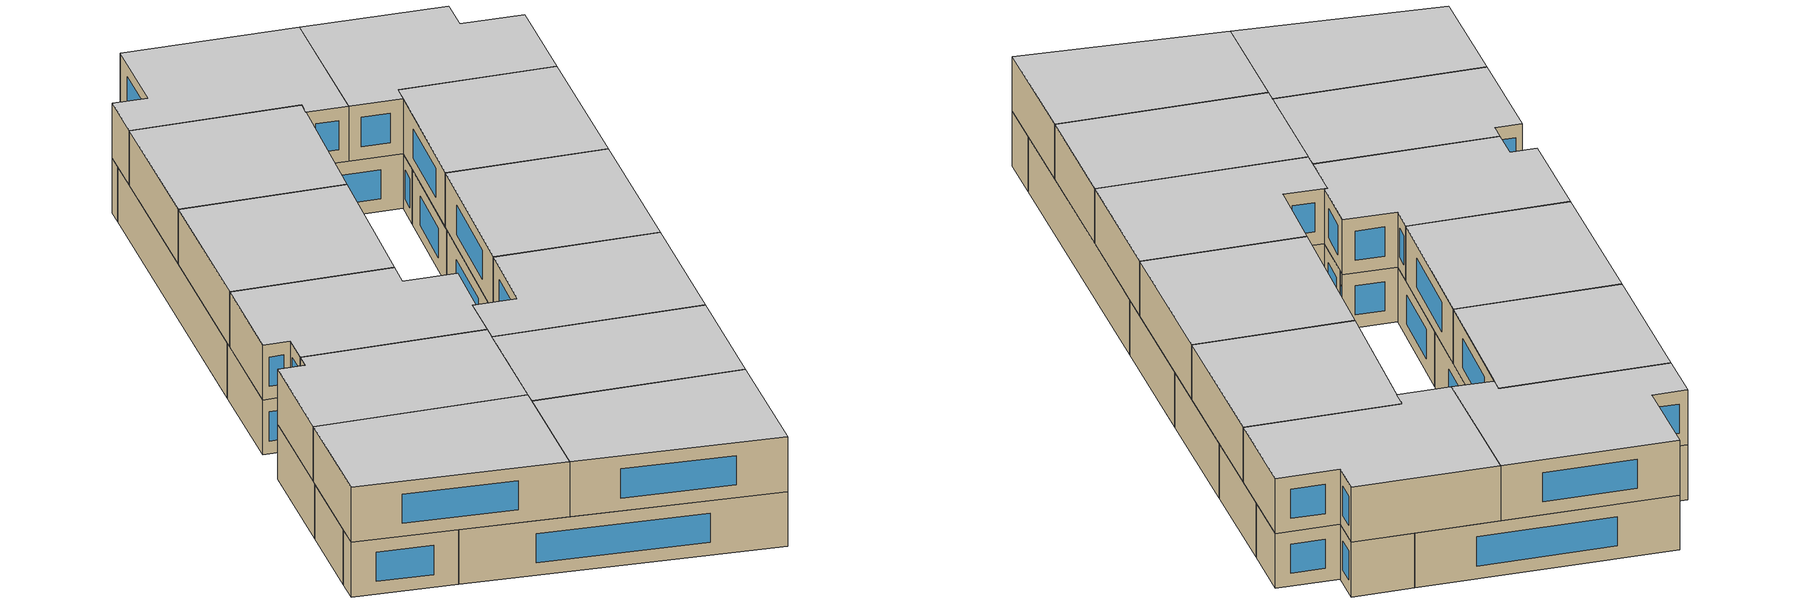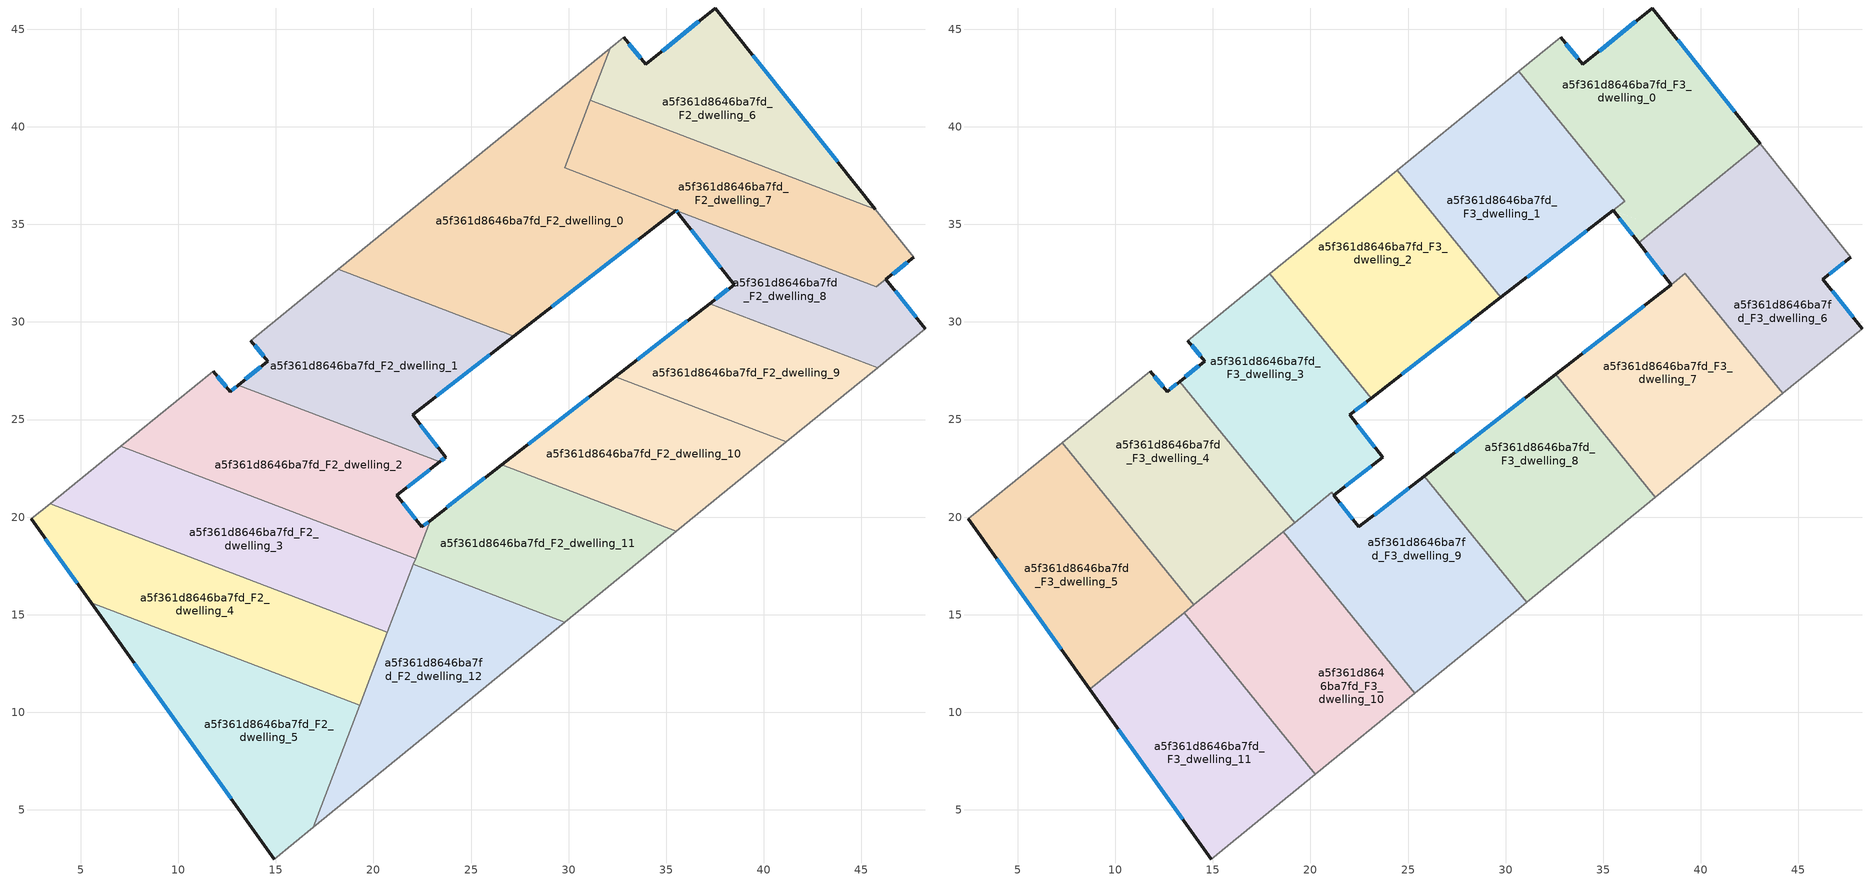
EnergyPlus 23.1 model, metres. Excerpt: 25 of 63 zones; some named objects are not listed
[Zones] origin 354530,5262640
a5f361d8646ba7fd_F2_dwelling_0
 floor to a5f361d8646ba7fd_F1_dwelling_0 (EU_floor_Construction): 32.13,44.03 29.79,37.9 35.68,35.66 35.6,35.6 35.51,35.72 27.19,29.26 18.19,32.69 z6
 wall outside (EU_wall_Construction): 27.19,29.26 35.51,35.72 35.6,35.6 z6:9
 wall adiabatic (EU_wall_Construction): 32.13,44.03 18.19,32.69 z6:9
 wall to a5f361d8646ba7fd_F2_dwelling_8 (EU_wall_Construction): 35.6,35.6 35.68,35.66 z6:9
 wall to a5f361d8646ba7fd_F2_dwelling_1 (EU_wall_Construction): 18.19,32.69 26.58,29.49 / 26.59,29.49 27.19,29.26 z6:9
 wall to a5f361d8646ba7fd_F2_dwelling_7 (EU_wall_Construction): 29.8,37.9 31.11,41.36 / 35.68,35.66 29.79,37.9 z6:9
 wall to a5f361d8646ba7fd_F2_dwelling_6 (EU_wall_Construction): 31.11,41.36 32.13,44.03 z6:9
 window (EU_Window_Construction): 35.53,35.69 35.58,35.63 / 29.14,30.78 33.56,34.2 z6.7:8.3
a5f361d8646ba7fd_F2_dwelling_1
 floor to a5f361d8646ba7fd_F1_dwelling_1 (EU_floor_Construction): 27.19,29.26 22.01,25.25 23.7,23.07 23.4,22.83 13.08,26.77 14.57,27.99 13.7,29.04 18.19,32.69 z6
 wall outside (EU_wall_Construction): 23.4,22.83 23.7,23.07 22.01,25.25 27.19,29.26 / 13.7,29.04 14.57,27.99 13.08,26.77 z6:9
 wall to a5f361d8646ba7fd_F2_dwelling_2 (EU_wall_Construction): 13.08,26.77 23.4,22.83 z6:9
 wall adiabatic (EU_wall_Construction): 18.19,32.69 13.7,29.04 z6:9
 window (EU_Window_Construction): 23.23,26.19 25.97,28.32 / 23.31,23.58 22.41,24.73 / 23.47,22.89 23.63,23.01 / 14.22,27.7 13.43,27.05 / 13.91,28.8 14.37,28.23 z6.7:8.3
a5f361d8646ba7fd_F2_dwelling_10
 floor to a5f361d8646ba7fd_F1_dwelling_10 (EU_floor_Construction): 41.16,23.85 35.52,19.26 26.58,22.68 32.4,27.19 z6
 wall outside (EU_wall_Construction): 32.4,27.19 26.58,22.68 z6:9
 wall to a5f361d8646ba7fd_F2_dwelling_9 (EU_wall_Construction): 41.16,23.85 32.4,27.19 z6:9
 wall adiabatic (EU_wall_Construction): 35.52,19.26 41.16,23.85 z6:9
 wall to a5f361d8646ba7fd_F2_dwelling_11 (EU_wall_Construction): 26.58,22.68 35.52,19.26 z6:9
 window (EU_Window_Construction): 31.03,26.13 27.94,23.74 z6.7:8.3
a5f361d8646ba7fd_F2_dwelling_11
 floor to a5f361d8646ba7fd_F1_dwelling_11 (EU_floor_Construction): 35.52,19.26 29.81,14.62 22.04,17.58 22.9,19.82 26.58,22.68 z6
 wall outside (EU_wall_Construction): 26.58,22.68 22.9,19.82 z6:9
 wall adiabatic (EU_wall_Construction): 29.81,14.62 35.52,19.26 z6:9
 wall to a5f361d8646ba7fd_F2_dwelling_12 (EU_wall_Construction): 22.04,17.58 29.81,14.62 z6:9
 wall to a5f361d8646ba7fd_F2_dwelling_2 (EU_wall_Construction): 22.9,19.82 22.16,17.88 z6:9
 wall to a5f361d8646ba7fd_F2_dwelling_3 (EU_wall_Construction): 22.16,17.88 22.04,17.58 z6:9
 window (EU_Window_Construction): 25.71,22.01 23.76,20.49 z6.7:8.3
 ceiling adiabatic (EU_roof_Construction): 31.08,15.65 25.83,22.1 22.9,19.82 22.04,17.58 29.81,14.62 z9
a5f361d8646ba7fd_F2_dwelling_12
 floor to a5f361d8646ba7fd_F1_dwelling_12 (EU_floor_Construction): 29.81,14.62 16.91,4.11 22.04,17.58 z6
 wall adiabatic (EU_wall_Construction): 16.91,4.11 29.81,14.62 z6:9
 wall to a5f361d8646ba7fd_F2_dwelling_5 (EU_wall_Construction): 19.29,10.36 16.91,4.11 z6:9
 wall to a5f361d8646ba7fd_F2_dwelling_3 (EU_wall_Construction): 22.04,17.58 20.72,14.11 z6:9
 wall to a5f361d8646ba7fd_F2_dwelling_4 (EU_wall_Construction): 20.72,14.11 19.29,10.36 z6:9
a5f361d8646ba7fd_F2_dwelling_2
 floor to a5f361d8646ba7fd_F1_dwelling_2 (EU_floor_Construction): 23.4,22.83 21.21,21.13 22.48,19.5 22.9,19.82 22.16,17.88 7.06,23.63 11.79,27.48 12.65,26.42 13.08,26.77 z6
 wall outside (EU_wall_Construction): 22.9,19.82 22.48,19.5 21.21,21.13 23.4,22.83 / 13.08,26.77 12.65,26.42 11.79,27.48 z6:9
 wall to a5f361d8646ba7fd_F2_dwelling_3 (EU_wall_Construction): 7.06,23.63 22.16,17.88 z6:9
 wall adiabatic (EU_wall_Construction): 11.79,27.48 7.06,23.63 z6:9
 window (EU_Window_Construction): 21.72,21.53 22.88,22.43 / 22.18,19.88 21.5,20.74 / 22.8,19.75 22.58,19.57 / 12.45,26.67 11.99,27.23 / 12.98,26.69 12.75,26.5 z6.7:8.3
a5f361d8646ba7fd_F2_dwelling_3
 floor to a5f361d8646ba7fd_F1_dwelling_3 (EU_floor_Construction): 22.16,17.88 20.72,14.11 3.44,20.7 7.06,23.63 z6
 wall to a5f361d8646ba7fd_F2_dwelling_4 (EU_wall_Construction): 3.44,20.7 20.72,14.11 z6:9
 wall adiabatic (EU_wall_Construction): 7.06,23.63 3.44,20.7 z6:9
a5f361d8646ba7fd_F2_dwelling_4
 floor to a5f361d8646ba7fd_F1_dwelling_4 (EU_floor_Construction): 20.72,14.11 19.29,10.36 5.54,15.6 2.47,19.9 3.44,20.7 z6
 wall outside (EU_wall_Construction): 2.47,19.9 5.54,15.6 z6:9
 wall adiabatic (EU_wall_Construction): 3.44,20.7 2.47,19.9 z6:9
 wall to a5f361d8646ba7fd_F2_dwelling_5 (EU_wall_Construction): 5.54,15.6 19.29,10.36 z6:9
 window (EU_Window_Construction): 3.19,18.89 4.82,16.61 z6.7:8.3
a5f361d8646ba7fd_F2_dwelling_5
 floor to a5f361d8646ba7fd_F1_dwelling_5 (EU_floor_Construction): 19.29,10.36 16.91,4.11 14.91,2.48 5.54,15.6 z6
 wall outside (EU_wall_Construction): 5.54,15.6 14.91,2.48 z6:9
 wall adiabatic (EU_wall_Construction): 14.91,2.48 16.91,4.11 z6:9
 window (EU_Window_Construction): 7.74,12.52 12.71,5.56 z6.7:8.3
a5f361d8646ba7fd_F2_dwelling_6
 floor to a5f361d8646ba7fd_F1_dwelling_6 (EU_floor_Construction): 37.51,46.09 45.72,35.79 31.11,41.36 32.13,44.03 32.82,44.59 33.96,43.2 z6
 wall outside (EU_wall_Construction): 45.72,35.79 37.51,46.09 33.96,43.2 32.82,44.59 z6:9
 wall adiabatic (EU_wall_Construction): 32.82,44.59 32.13,44.03 z6:9
 wall to a5f361d8646ba7fd_F2_dwelling_7 (EU_wall_Construction): 31.11,41.36 45.72,35.79 z6:9
 window (EU_Window_Construction): 33.69,43.52 33.09,44.26 / 36.67,45.41 34.79,43.87 / 43.79,38.2 39.44,43.67 z6.7:8.3
a5f361d8646ba7fd_F2_dwelling_7
 floor to a5f361d8646ba7fd_F1_dwelling_7 (EU_floor_Construction): 45.72,35.79 47.69,33.31 46.26,32.18 45.78,31.8 29.79,37.9 31.11,41.36 z6
 wall outside (EU_wall_Construction): 46.26,32.18 47.69,33.31 z6:9
 wall adiabatic (EU_wall_Construction): 47.69,33.31 45.72,35.79 z6:9
 wall to a5f361d8646ba7fd_F2_dwelling_8 (EU_wall_Construction): 45.78,31.81 46.26,32.18 / 35.68,35.66 45.77,31.8 z6:9
 window (EU_Window_Construction): 46.6,32.45 47.35,33.05 z6.7:8.3
a5f361d8646ba7fd_F2_dwelling_8
 floor to a5f361d8646ba7fd_F1_dwelling_8 (EU_floor_Construction): 46.26,32.18 48.28,29.65 45.83,27.66 37.22,30.94 38.48,31.92 35.6,35.6 35.68,35.66 45.78,31.8 z6
 wall outside (EU_wall_Construction): 48.28,29.65 46.26,32.18 / 35.6,35.6 38.48,31.92 37.22,30.94 z6:9
 wall adiabatic (EU_wall_Construction): 45.83,27.66 48.28,29.65 z6:9
 wall to a5f361d8646ba7fd_F2_dwelling_9 (EU_wall_Construction): 37.22,30.94 45.83,27.66 z6:9
 window (EU_Window_Construction): 47.8,30.25 46.73,31.59 / 38.19,31.69 37.52,31.17 / 36.28,34.73 37.81,32.78 z6.7:8.3
 ceiling adiabatic (EU_roof_Construction): 41.92,29.15 39.21,32.48 37.22,30.94 z9
a5f361d8646ba7fd_F2_dwelling_9
 floor to a5f361d8646ba7fd_F1_dwelling_9 (EU_floor_Construction): 45.83,27.66 41.16,23.85 32.4,27.19 37.22,30.94 z6
 wall outside (EU_wall_Construction): 37.22,30.94 32.4,27.19 z6:9
 wall adiabatic (EU_wall_Construction): 41.16,23.85 45.83,27.66 z6:9
 window (EU_Window_Construction): 36.09,30.06 33.53,28.07 z6.7:8.3
a5f361d8646ba7fd_F3_dwelling_0
 floor to a5f361d8646ba7fd_F2_dwelling_6 (EU_floor_Construction): 37.51,46.09 43.06,39.12 41.11,37.54 32.24,40.93 31.36,42.01 32.13,44.03 32.82,44.59 33.96,43.2 z9
 floor to a5f361d8646ba7fd_F2_dwelling_0 (EU_floor_Construction): 32.13,44.03 31.36,42.01 30.68,42.85 z9
 floor to a5f361d8646ba7fd_F2_dwelling_8 (EU_floor_Construction): 37.8,34.85 36.82,34.05 35.6,35.6 35.68,35.66 z9
 floor to a5f361d8646ba7fd_F2_dwelling_7 (EU_floor_Construction): 41.11,37.54 37.8,34.85 35.51,35.72 36.1,36.18 32.24,40.93 z9
 wall outside (EU_wall_Construction): 43.06,39.12 37.51,46.09 33.96,43.2 32.82,44.59 / 35.51,35.72 36.82,34.05 z9:12
 wall adiabatic (EU_wall_Construction): 32.82,44.59 30.68,42.85 z9:12
 wall to a5f361d8646ba7fd_F3_dwelling_6 (EU_wall_Construction): 36.82,34.05 43.06,39.12 z9:12
 wall to a5f361d8646ba7fd_F3_dwelling_1 (EU_wall_Construction): 30.68,42.85 36.1,36.18 35.51,35.72 z9:12
 window (EU_Window_Construction): 33.69,43.52 33.09,44.26 / 36.67,45.41 34.79,43.87 / 41.75,40.76 38.81,44.45 / 35.82,35.33 36.51,34.44 z9.7:11.3
 ceiling to a5f361d8646ba7fd_F4_dwelling_0 (EU_floor_Construction): 43.06,39.12 37.51,46.09 33.96,43.2 32.82,44.59 30.68,42.85 36.1,36.18 35.51,35.72 36.82,34.05 z12
a5f361d8646ba7fd_F3_dwelling_1
 floor to a5f361d8646ba7fd_F2_dwelling_0 (EU_floor_Construction): 31.36,42 29.79,37.9 35.51,35.72 29.76,31.25 24.45,37.78 30.67,42.84 z9
 floor to a5f361d8646ba7fd_F2_dwelling_6 (EU_floor_Construction): 31.36,42 32.23,40.93 31.11,41.36 z9
 floor to a5f361d8646ba7fd_F2_dwelling_7 (EU_floor_Construction): 32.23,40.93 36.1,36.18 35.51,35.72 29.79,37.9 31.11,41.36 z9
 wall outside (EU_wall_Construction): 29.76,31.25 35.51,35.71 z9:12
 wall to a5f361d8646ba7fd_F3_dwelling_2 (EU_wall_Construction): 24.45,37.78 29.76,31.25 z9:12
 wall adiabatic (EU_wall_Construction): 30.67,42.84 24.45,37.78 z9:12
 window (EU_Window_Construction): 31.11,32.3 34.16,34.67 z9.7:11.3
 ceiling to a5f361d8646ba7fd_F4_dwelling_1 (EU_floor_Construction): 36.1,36.18 30.67,42.84 24.45,37.78 29.76,31.25 z12
a5f361d8646ba7fd_F3_dwelling_10
 floor to a5f361d8646ba7fd_F2_dwelling_12 (EU_floor_Construction): 21.38,15.84 25.34,10.97 20.25,6.83 18.68,8.76 z9
 floor to a5f361d8646ba7fd_F2_dwelling_3 (EU_floor_Construction): 18.63,19.22 21.38,15.84 20.72,14.11 14.98,16.29 18.6,19.23 z9
 floor to a5f361d8646ba7fd_F2_dwelling_4 (EU_floor_Construction): 20.72,14.11 19.29,10.36 16.53,11.41 13.52,15.11 14.98,16.29 z9
 floor to a5f361d8646ba7fd_F2_dwelling_5 (EU_floor_Construction): 19.29,10.36 18.68,8.76 16.53,11.41 z9
 wall to a5f361d8646ba7fd_F3_dwelling_9 (EU_wall_Construction): 25.34,10.97 18.61,19.24 z9:12
 wall adiabatic (EU_wall_Construction): 20.25,6.83 25.34,10.97 z9:12
 wall to a5f361d8646ba7fd_F3_dwelling_11 (EU_wall_Construction): 13.52,15.11 20.25,6.83 z9:12
 wall to a5f361d8646ba7fd_F3_dwelling_4 (EU_wall_Construction): 18.61,19.24 14.03,15.52 z9:12
 wall to a5f361d8646ba7fd_F3_dwelling_5 (EU_wall_Construction): 14.03,15.52 13.52,15.11 z9:12
 ceiling to a5f361d8646ba7fd_F4_dwelling_10 (EU_floor_Construction): 25.34,10.97 18.61,19.24 13.52,15.11 20.25,6.83 z12
a5f361d8646ba7fd_F3_dwelling_11
 floor to a5f361d8646ba7fd_F2_dwelling_5 (EU_floor_Construction): 16.53,11.41 18.68,8.76 16.91,4.11 14.91,2.48 8.7,11.18 11.39,13.37 z9
 floor to a5f361d8646ba7fd_F2_dwelling_12 (EU_floor_Construction): 18.68,8.76 20.25,6.83 16.91,4.11 z9
 floor to a5f361d8646ba7fd_F2_dwelling_4 (EU_floor_Construction): 13.52,15.11 16.53,11.41 11.39,13.37 z9
 wall outside (EU_wall_Construction): 8.7,11.18 14.91,2.48 z9:12
 wall adiabatic (EU_wall_Construction): 14.91,2.48 20.25,6.83 z9:12
 wall to a5f361d8646ba7fd_F3_dwelling_5 (EU_wall_Construction): 13.52,15.11 8.7,11.18 z9:12
 window (EU_Window_Construction): 10.16,9.14 13.45,4.52 z9.7:11.3
 ceiling to a5f361d8646ba7fd_F4_dwelling_11 (EU_floor_Construction): 20.25,6.83 13.52,15.11 8.7,11.18 14.91,2.48 z12
a5f361d8646ba7fd_F3_dwelling_2
 floor to a5f361d8646ba7fd_F2_dwelling_0 (EU_floor_Construction): 24.45,37.78 29.76,31.25 27.19,29.26 18.19,32.69 z9
 floor to a5f361d8646ba7fd_F2_dwelling_1 (EU_floor_Construction): 27.19,29.26 23.11,26.1 17.92,32.47 18.19,32.69 z9
 wall outside (EU_wall_Construction): 23.11,26.1 29.76,31.25 z9:12
 wall to a5f361d8646ba7fd_F3_dwelling_3 (EU_wall_Construction): 17.92,32.47 23.11,26.1 z9:12
 wall adiabatic (EU_wall_Construction): 24.45,37.78 17.92,32.47 z9:12
 window (EU_Window_Construction): 24.67,27.31 28.19,30.04 z9.7:11.3
 ceiling to a5f361d8646ba7fd_F4_dwelling_2 (EU_floor_Construction): 29.76,31.25 24.45,37.78 17.92,32.47 23.11,26.1 z12
a5f361d8646ba7fd_F3_dwelling_3
 floor to a5f361d8646ba7fd_F2_dwelling_1 (EU_floor_Construction): 17.92,32.47 23.11,26.1 22.01,25.25 23.7,23.07 23.4,22.83 13.61,26.56 13.3,26.95 14.57,27.99 13.7,29.04 z9
 floor to a5f361d8646ba7fd_F2_dwelling_2 (EU_floor_Construction): 23.4,22.83 21.21,21.13 21.1,21.27 19.18,19.71 13.61,26.56 z9
 wall outside (EU_wall_Construction): 13.7,29.04 14.57,27.99 13.3,26.95 / 21.21,21.13 23.7,23.07 22.01,25.25 23.11,26.1 z9:12
 wall to a5f361d8646ba7fd_F3_dwelling_4 (EU_wall_Construction): 13.3,26.95 19.18,19.71 z9:12
 wall adiabatic (EU_wall_Construction): 17.92,32.47 13.7,29.04 z9:12
 wall to a5f361d8646ba7fd_F3_dwelling_9 (EU_wall_Construction): 19.18,19.71 21.1,21.27 21.21,21.13 z9:12
 window (EU_Window_Construction): 14.27,27.74 13.6,27.19 / 13.91,28.8 14.37,28.23 / 22.27,25.45 22.85,25.9 / 23.31,23.58 22.41,24.73 / 21.79,21.58 23.12,22.61 z9.7:11.3
 ceiling to a5f361d8646ba7fd_F4_dwelling_3 (EU_floor_Construction): 21.21,21.13 23.7,23.07 22.01,25.25 23.11,26.1 17.92,32.47 13.7,29.04 14.57,27.99 13.3,26.95 19.18,19.71 21.1,21.27 z12
a5f361d8646ba7fd_F3_dwelling_4
 floor to a5f361d8646ba7fd_F2_dwelling_2 (EU_floor_Construction): 13.61,26.56 19.18,19.71 18.6,19.23 7.59,23.43 7.28,23.81 11.79,27.48 12.65,26.42 13.08,26.77 z9
 floor to a5f361d8646ba7fd_F2_dwelling_1 (EU_floor_Construction): 13.3,26.95 13.61,26.56 13.08,26.77 z9
 floor to a5f361d8646ba7fd_F2_dwelling_3 (EU_floor_Construction): 18.6,19.23 14.98,16.29 12.68,17.17 7.59,23.43 z9
 floor to a5f361d8646ba7fd_F2_dwelling_4 (EU_floor_Construction): 14.98,16.29 14.03,15.52 12.68,17.17 z9
 wall outside (EU_wall_Construction): 13.3,26.95 12.65,26.42 11.79,27.48 z9:12
 wall to a5f361d8646ba7fd_F3_dwelling_5 (EU_wall_Construction): 7.28,23.82 14.03,15.52 z9:12
 wall adiabatic (EU_wall_Construction): 11.79,27.48 7.28,23.82 z9:12
 wall to a5f361d8646ba7fd_F3_dwelling_9 (EU_wall_Construction): 18.61,19.24 19.18,19.71 z9:12
 window (EU_Window_Construction): 12.45,26.67 11.99,27.23 / 13.14,26.82 12.8,26.55 z9.7:11.3
 ceiling to a5f361d8646ba7fd_F4_dwelling_4 (EU_floor_Construction): 19.18,19.71 13.3,26.95 12.65,26.42 11.79,27.48 7.28,23.82 14.03,15.52 z12
a5f361d8646ba7fd_F3_dwelling_5
 floor to a5f361d8646ba7fd_F2_dwelling_4 (EU_floor_Construction): 12.68,17.17 14.03,15.52 11.39,13.37 5.54,15.6 2.47,19.9 3.44,20.7 z9
 floor to a5f361d8646ba7fd_F2_dwelling_5 (EU_floor_Construction): 11.39,13.37 8.7,11.18 5.54,15.6 z9
 floor to a5f361d8646ba7fd_F2_dwelling_2 (EU_floor_Construction): 7.28,23.81 7.59,23.43 7.06,23.63 z9
 floor to a5f361d8646ba7fd_F2_dwelling_3 (EU_floor_Construction): 7.59,23.43 12.68,17.17 3.44,20.7 7.06,23.63 z9
 wall outside (EU_wall_Construction): 2.47,19.9 8.7,11.18 z9:12
 wall adiabatic (EU_wall_Construction): 7.28,23.82 2.47,19.9 z9:12
 window (EU_Window_Construction): 3.93,17.86 7.23,13.23 z9.7:11.3
 ceiling to a5f361d8646ba7fd_F4_dwelling_5 (EU_floor_Construction): 14.03,15.52 7.28,23.82 2.47,19.9 8.7,11.18 z12
a5f361d8646ba7fd_F3_dwelling_6
 floor to a5f361d8646ba7fd_F2_dwelling_8 (EU_floor_Construction): 46.26,32.18 48.28,29.65 45.83,27.66 41.92,29.15 39.21,32.48 38.48,31.92 36.82,34.05 37.8,34.85 45.78,31.8 z9
 floor to a5f361d8646ba7fd_F2_dwelling_7 (EU_floor_Construction): 45.72,35.79 47.69,33.31 46.19,32.13 45.78,31.8 37.8,34.85 41.11,37.54 z9
 floor to a5f361d8646ba7fd_F2_dwelling_9 (EU_floor_Construction): 45.83,27.66 44.21,26.34 41.92,29.15 z9
 floor to a5f361d8646ba7fd_F2_dwelling_6 (EU_floor_Construction): 43.06,39.12 45.72,35.79 41.11,37.54 z9
 wall outside (EU_wall_Construction): 36.82,34.05 38.48,31.92 / 48.28,29.65 46.26,32.18 47.69,33.31 z9:12
 wall adiabatic (EU_wall_Construction): 47.69,33.31 43.06,39.12 / 44.21,26.34 48.28,29.65 z9:12
 wall to a5f361d8646ba7fd_F3_dwelling_7 (EU_wall_Construction): 38.48,31.92 39.21,32.48 44.21,26.34 z9:12
 window (EU_Window_Construction): 37.21,33.55 38.09,32.42 / 46.59,32.45 47.35,33.05 / 47.8,30.25 46.73,31.59 z9.7:11.3
 ceiling to a5f361d8646ba7fd_F4_dwelling_6 (EU_floor_Construction): 48.28,29.65 46.26,32.18 47.69,33.31 43.06,39.12 36.82,34.05 38.48,31.92 39.21,32.48 44.21,26.34 z12
a5f361d8646ba7fd_F3_dwelling_7
 floor to a5f361d8646ba7fd_F2_dwelling_9 (EU_floor_Construction): 41.92,29.15 44.21,26.34 41.16,23.85 32.78,27.05 32.56,27.32 37.23,30.94 z9
 floor to a5f361d8646ba7fd_F2_dwelling_10 (EU_floor_Construction): 41.16,23.85 37.68,21.02 32.78,27.05 z9
 floor adiabatic (EU_floor_Construction): 39.21,32.48 41.92,29.15 37.23,30.94 z9
 wall outside (EU_wall_Construction): 38.48,31.91 32.56,27.32 z9:12
 wall to a5f361d8646ba7fd_F3_dwelling_8 (EU_wall_Construction): 32.56,27.32 37.68,21.02 z9:12
 wall adiabatic (EU_wall_Construction): 37.68,21.02 44.21,26.34 z9:12
 window (EU_Window_Construction): 37.09,30.84 33.95,28.4 z9.7:11.3
 ceiling to a5f361d8646ba7fd_F4_dwelling_7 (EU_floor_Construction): 44.21,26.34 39.21,32.48 32.56,27.32 37.68,21.02 z12
a5f361d8646ba7fd_F3_dwelling_8
 floor to a5f361d8646ba7fd_F2_dwelling_10 (EU_floor_Construction): 32.78,27.05 37.68,21.02 35.52,19.26 26.58,22.68 32.4,27.19 z9
 floor to a5f361d8646ba7fd_F2_dwelling_11 (EU_floor_Construction): 35.52,19.26 31.08,15.65 25.83,22.1 26.58,22.68 z9
 floor to a5f361d8646ba7fd_F2_dwelling_9 (EU_floor_Construction): 32.56,27.32 32.78,27.05 32.4,27.19 z9
 wall outside (EU_wall_Construction): 32.56,27.32 25.83,22.1 z9:12
 wall adiabatic (EU_wall_Construction): 31.08,15.65 37.68,21.02 z9:12
 wall to a5f361d8646ba7fd_F3_dwelling_9 (EU_wall_Construction): 25.83,22.1 31.08,15.65 z9:12
 window (EU_Window_Construction): 30.98,26.09 27.41,23.33 z9.7:11.3
 ceiling to a5f361d8646ba7fd_F4_dwelling_8 (EU_floor_Construction): 37.68,21.02 32.56,27.32 25.83,22.1 31.08,15.65 z12
a5f361d8646ba7fd_F3_dwelling_9
 floor to a5f361d8646ba7fd_F2_dwelling_2 (EU_floor_Construction): 22.9,19.82 22.16,17.88 18.63,19.22 18.61,19.24 21.1,21.27 22.48,19.5 z9
 floor to a5f361d8646ba7fd_F2_dwelling_3 (EU_floor_Construction): 22.16,17.88 21.38,15.84 18.63,19.22 z9
 floor to a5f361d8646ba7fd_F2_dwelling_12 (EU_floor_Construction): 29.81,14.62 25.34,10.97 21.38,15.84 22.04,17.58 z9
 floor adiabatic (EU_floor_Construction): 25.83,22.1 31.08,15.65 29.81,14.62 22.04,17.58 21.38,15.84 22.9,19.82 22.48,19.5 z9
 wall outside (EU_wall_Construction): 25.83,22.1 22.48,19.5 21.21,21.13 z9:12
 wall adiabatic (EU_wall_Construction): 25.34,10.97 31.08,15.65 z9:12
 window (EU_Window_Construction): 25.05,21.49 23.27,20.11 / 22.18,19.88 21.5,20.74 z9.7:11.3
 ceiling to a5f361d8646ba7fd_F4_dwelling_9 (EU_floor_Construction): 31.08,15.65 25.83,22.1 22.48,19.5 21.1,21.27 18.61,19.24 25.34,10.97 z12
[Building]
EU S2 Campaign: North Axis=0; Terrain=City; Solar Distribution=FullExterior
[Site:Location]
Budapest.Ferenc.Liszt.Intl.AP: Latitude=47.437; Longitude=19.256; Time Zone=1; Elevation=185
[SizingPeriod:WeatherFileDays]
AnnualSizingPeriod: Begin Month=1; Begin Day of Month=1; End Month=12; End Day of Month=31; Day of Week for Start Day=Monday; Use Weather File Daylight Saving Period=No; Use Weather File Rain and Snow Indicators=No
[MATERIAL]
EU_InternalMass_Material: Roughness=MediumRough; Thickness=0.1; Conductivity=1; Density=1800; Specific Heat=900; Thermal Absorptance=0.9; Solar Absorptance=0.7; Visible Absorptance=0.7
[MATERIAL:NOMASS] Roughness=MediumRough; Thermal Absorptance=0.9; Solar Absorptance=0.7; Visible Absorptance=0.7
Name | Thermal Resistance
EU_wall_NoMass | 0.832559
EU_roof_NoMass | 1.39638
EU_floor_NoMass | 0.872794
[WINDOWMATERIAL:SIMPLEGLAZINGSYSTEM]
EU_Window_SimpleGlazing: UFactor=2.79869; Solar Heat Gain Coefficient=0.75; Visible Transmittance=0.75
[CONSTRUCTION]
EU_wall_Construction: EU_wall_NoMass
EU_roof_Construction: EU_roof_NoMass
EU_floor_Construction: EU_floor_NoMass
EU_Window_Construction: EU_Window_SimpleGlazing
EU_InternalMass_Construction: EU_InternalMass_Material
[ZONE] Type=1; Multiplier=1; Ceiling Height=autocalculate; Floor Area=autocalculate; Part of Total Floor Area=Yes
Name | Volume
a5f361d8646ba7fd_F2_dwelling_0 | 301.057
a5f361d8646ba7fd_F3_dwelling_0 | 214.673
a5f361d8646ba7fd_F2_dwelling_1 | 210.657
a5f361d8646ba7fd_F3_dwelling_1 | 204.85
a5f361d8646ba7fd_F2_dwelling_10 | 178.945
a5f361d8646ba7fd_F3_dwelling_10 | 209.807
a5f361d8646ba7fd_F2_dwelling_11 | 179.841
a5f361d8646ba7fd_F3_dwelling_11; a5f361d8646ba7fd_F3_dwelling_2 | 209.785
a5f361d8646ba7fd_F2_dwelling_12 | 179.808
a5f361d8646ba7fd_F2_dwelling_2 | 209.944
a5f361d8646ba7fd_F2_dwelling_3 | 209.774
a5f361d8646ba7fd_F3_dwelling_3 | 211.797
a5f361d8646ba7fd_F2_dwelling_4 | 209.836
a5f361d8646ba7fd_F3_dwelling_4 | 209.799
a5f361d8646ba7fd_F2_dwelling_5 | 209.784
a5f361d8646ba7fd_F3_dwelling_5 | 209.78
a5f361d8646ba7fd_F2_dwelling_6 | 165.527
a5f361d8646ba7fd_F3_dwelling_6 | 217.073
a5f361d8646ba7fd_F2_dwelling_7 | 193.193
a5f361d8646ba7fd_F3_dwelling_7 | 202.432
a5f361d8646ba7fd_F2_dwelling_8 | 123.527
a5f361d8646ba7fd_F3_dwelling_8 | 209.769
a5f361d8646ba7fd_F2_dwelling_9 | 145.598
a5f361d8646ba7fd_F3_dwelling_9 | 207.797
[INTERNALMASS] Construction=EU_InternalMass_Construction
Name | Zone or ZoneList | Surface Area
a5f361d8646ba7fd_F2_dwelling_0_EU_InternalMass | a5f361d8646ba7fd_F2_dwelling_0 | 100.375
a5f361d8646ba7fd_F2_dwelling_1_EU_InternalMass | a5f361d8646ba7fd_F2_dwelling_1 | 70.2193
a5f361d8646ba7fd_F2_dwelling_2_EU_InternalMass | a5f361d8646ba7fd_F2_dwelling_2 | 69.9809
a5f361d8646ba7fd_F2_dwelling_3_EU_InternalMass | a5f361d8646ba7fd_F2_dwelling_3 | 69.9245
a5f361d8646ba7fd_F2_dwelling_4_EU_InternalMass | a5f361d8646ba7fd_F2_dwelling_4 | 69.9453
a5f361d8646ba7fd_F2_dwelling_5_EU_InternalMass | a5f361d8646ba7fd_F2_dwelling_5 | 69.9281
a5f361d8646ba7fd_F2_dwelling_6_EU_InternalMass | a5f361d8646ba7fd_F2_dwelling_6 | 55.1766
a5f361d8646ba7fd_F2_dwelling_7_EU_InternalMass | a5f361d8646ba7fd_F2_dwelling_7 | 64.4006
a5f361d8646ba7fd_F2_dwelling_8_EU_InternalMass | a5f361d8646ba7fd_F2_dwelling_8 | 41.1762
a5f361d8646ba7fd_F2_dwelling_9_EU_InternalMass | a5f361d8646ba7fd_F2_dwelling_9 | 48.5325
a5f361d8646ba7fd_F2_dwelling_10_EU_InternalMass | a5f361d8646ba7fd_F2_dwelling_10 | 59.6482
a5f361d8646ba7fd_F2_dwelling_11_EU_InternalMass | a5f361d8646ba7fd_F2_dwelling_11 | 59.9471
a5f361d8646ba7fd_F2_dwelling_12_EU_InternalMass | a5f361d8646ba7fd_F2_dwelling_12 | 59.9358
a5f361d8646ba7fd_F3_dwelling_0_EU_InternalMass | a5f361d8646ba7fd_F3_dwelling_0 | 71.5563
a5f361d8646ba7fd_F3_dwelling_1_EU_InternalMass | a5f361d8646ba7fd_F3_dwelling_1 | 68.3066
a5f361d8646ba7fd_F3_dwelling_2_EU_InternalMass | a5f361d8646ba7fd_F3_dwelling_2 | 69.9282
a5f361d8646ba7fd_F3_dwelling_3_EU_InternalMass | a5f361d8646ba7fd_F3_dwelling_3 | 70.5996
a5f361d8646ba7fd_F3_dwelling_4_EU_InternalMass | a5f361d8646ba7fd_F3_dwelling_4 | 69.9332
a5f361d8646ba7fd_F3_dwelling_5_EU_InternalMass | a5f361d8646ba7fd_F3_dwelling_5 | 69.9268
a5f361d8646ba7fd_F3_dwelling_6_EU_InternalMass | a5f361d8646ba7fd_F3_dwelling_6 | 72.3579
a5f361d8646ba7fd_F3_dwelling_7_EU_InternalMass | a5f361d8646ba7fd_F3_dwelling_7 | 67.4992
a5f361d8646ba7fd_F3_dwelling_8_EU_InternalMass | a5f361d8646ba7fd_F3_dwelling_8 | 69.9232
a5f361d8646ba7fd_F3_dwelling_9_EU_InternalMass | a5f361d8646ba7fd_F3_dwelling_9 | 69.2658
a5f361d8646ba7fd_F3_dwelling_10_EU_InternalMass | a5f361d8646ba7fd_F3_dwelling_10 | 69.9358
a5f361d8646ba7fd_F3_dwelling_11_EU_InternalMass | a5f361d8646ba7fd_F3_dwelling_11 | 69.9284
[OTHEREQUIPMENT] Fuel Type=Electricity; Design Level Calculation Method=Watts/Area; Power per Zone Floor Area=1; Fraction Latent=0; Fraction Radiant=0; Fraction Lost=0; Carbon Dioxide Generation Rate=0; EndUse Subcategory=EU_Step8_InternalGains
Name | Zone or ZoneList or Space or SpaceList | Schedule
EU_Step8_InternalGain_a5f361d8646ba7fd_F2_dwelling_0_f000 | a5f361d8646ba7fd_F2_dwelling_0 | EU_Step8_GainSchedule_a5f361d8646ba7fd_F2_dwelling_0_f000
EU_Step8_InternalGain_a5f361d8646ba7fd_F2_dwelling_1_f000 | a5f361d8646ba7fd_F2_dwelling_1 | EU_Step8_GainSchedule_a5f361d8646ba7fd_F2_dwelling_1_f000
EU_Step8_InternalGain_a5f361d8646ba7fd_F2_dwelling_2_f000 | a5f361d8646ba7fd_F2_dwelling_2 | EU_Step8_GainSchedule_a5f361d8646ba7fd_F2_dwelling_2_f000
EU_Step8_InternalGain_a5f361d8646ba7fd_F2_dwelling_3_f000 | a5f361d8646ba7fd_F2_dwelling_3 | EU_Step8_GainSchedule_a5f361d8646ba7fd_F2_dwelling_3_f000
EU_Step8_InternalGain_a5f361d8646ba7fd_F2_dwelling_4_f000 | a5f361d8646ba7fd_F2_dwelling_4 | EU_Step8_GainSchedule_a5f361d8646ba7fd_F2_dwelling_4_f000
EU_Step8_InternalGain_a5f361d8646ba7fd_F2_dwelling_5_f000 | a5f361d8646ba7fd_F2_dwelling_5 | EU_Step8_GainSchedule_a5f361d8646ba7fd_F2_dwelling_5_f000
EU_Step8_InternalGain_a5f361d8646ba7fd_F2_dwelling_6_f000 | a5f361d8646ba7fd_F2_dwelling_6 | EU_Step8_GainSchedule_a5f361d8646ba7fd_F2_dwelling_6_f000
EU_Step8_InternalGain_a5f361d8646ba7fd_F2_dwelling_7_f000 | a5f361d8646ba7fd_F2_dwelling_7 | EU_Step8_GainSchedule_a5f361d8646ba7fd_F2_dwelling_7_f000
EU_Step8_InternalGain_a5f361d8646ba7fd_F2_dwelling_8_f000 | a5f361d8646ba7fd_F2_dwelling_8 | EU_Step8_GainSchedule_a5f361d8646ba7fd_F2_dwelling_8_f000
EU_Step8_InternalGain_a5f361d8646ba7fd_F2_dwelling_9_f000 | a5f361d8646ba7fd_F2_dwelling_9 | EU_Step8_GainSchedule_a5f361d8646ba7fd_F2_dwelling_9_f000
EU_Step8_InternalGain_a5f361d8646ba7fd_F2_dwelling_10_f000 | a5f361d8646ba7fd_F2_dwelling_10 | EU_Step8_GainSchedule_a5f361d8646ba7fd_F2_dwelling_10_f000
EU_Step8_InternalGain_a5f361d8646ba7fd_F2_dwelling_11_f000 | a5f361d8646ba7fd_F2_dwelling_11 | EU_Step8_GainSchedule_a5f361d8646ba7fd_F2_dwelling_11_f000
EU_Step8_InternalGain_a5f361d8646ba7fd_F2_dwelling_12_f000 | a5f361d8646ba7fd_F2_dwelling_12 | EU_Step8_GainSchedule_a5f361d8646ba7fd_F2_dwelling_12_f000
EU_Step8_InternalGain_a5f361d8646ba7fd_F3_dwelling_0_f000 | a5f361d8646ba7fd_F3_dwelling_0 | EU_Step8_GainSchedule_a5f361d8646ba7fd_F3_dwelling_0_f000
EU_Step8_InternalGain_a5f361d8646ba7fd_F3_dwelling_1_f000 | a5f361d8646ba7fd_F3_dwelling_1 | EU_Step8_GainSchedule_a5f361d8646ba7fd_F3_dwelling_1_f000
EU_Step8_InternalGain_a5f361d8646ba7fd_F3_dwelling_2_f000 | a5f361d8646ba7fd_F3_dwelling_2 | EU_Step8_GainSchedule_a5f361d8646ba7fd_F3_dwelling_2_f000
EU_Step8_InternalGain_a5f361d8646ba7fd_F3_dwelling_3_f000 | a5f361d8646ba7fd_F3_dwelling_3 | EU_Step8_GainSchedule_a5f361d8646ba7fd_F3_dwelling_3_f000
EU_Step8_InternalGain_a5f361d8646ba7fd_F3_dwelling_4_f000 | a5f361d8646ba7fd_F3_dwelling_4 | EU_Step8_GainSchedule_a5f361d8646ba7fd_F3_dwelling_4_f000
EU_Step8_InternalGain_a5f361d8646ba7fd_F3_dwelling_5_f000 | a5f361d8646ba7fd_F3_dwelling_5 | EU_Step8_GainSchedule_a5f361d8646ba7fd_F3_dwelling_5_f000
EU_Step8_InternalGain_a5f361d8646ba7fd_F3_dwelling_6_f000 | a5f361d8646ba7fd_F3_dwelling_6 | EU_Step8_GainSchedule_a5f361d8646ba7fd_F3_dwelling_6_f000
EU_Step8_InternalGain_a5f361d8646ba7fd_F3_dwelling_7_f000 | a5f361d8646ba7fd_F3_dwelling_7 | EU_Step8_GainSchedule_a5f361d8646ba7fd_F3_dwelling_7_f000
EU_Step8_InternalGain_a5f361d8646ba7fd_F3_dwelling_8_f000 | a5f361d8646ba7fd_F3_dwelling_8 | EU_Step8_GainSchedule_a5f361d8646ba7fd_F3_dwelling_8_f000
EU_Step8_InternalGain_a5f361d8646ba7fd_F3_dwelling_9_f000 | a5f361d8646ba7fd_F3_dwelling_9 | EU_Step8_GainSchedule_a5f361d8646ba7fd_F3_dwelling_9_f000
EU_Step8_InternalGain_a5f361d8646ba7fd_F3_dwelling_10_f000 | a5f361d8646ba7fd_F3_dwelling_10 | EU_Step8_GainSchedule_a5f361d8646ba7fd_F3_dwelling_10_f000
EU_Step8_InternalGain_a5f361d8646ba7fd_F3_dwelling_11_f000 | a5f361d8646ba7fd_F3_dwelling_11 | EU_Step8_GainSchedule_a5f361d8646ba7fd_F3_dwelling_11_f000
[ZONEVENTILATION:DESIGNFLOWRATE] Schedule=EU_AlwaysOn; Design Flow Rate Calculation Method=AirChanges/Hour; Air Changes per Hour=0.475469; Ventilation Type=Natural; Fan Pressure Rise=0; Fan Total Efficiency=1; Constant Term Coefficient=1; Temperature Term Coefficient=0; Velocity Term Coefficient=0; Velocity Squared Term Coefficient=0; Minimum Indoor Temperature=-100; Maximum Indoor Temperature=100; Delta Temperature=-100; Minimum Outdoor Temperature=-100; Maximum Outdoor Temperature=100; Maximum Wind Speed=40
Name | Zone or ZoneList or Space or SpaceList
EU_ConstantAir_a5f361d8646ba7fd_F2_dwelling_0 | a5f361d8646ba7fd_F2_dwelling_0
EU_ConstantAir_a5f361d8646ba7fd_F2_dwelling_1 | a5f361d8646ba7fd_F2_dwelling_1
EU_ConstantAir_a5f361d8646ba7fd_F2_dwelling_2 | a5f361d8646ba7fd_F2_dwelling_2
EU_ConstantAir_a5f361d8646ba7fd_F2_dwelling_3 | a5f361d8646ba7fd_F2_dwelling_3
EU_ConstantAir_a5f361d8646ba7fd_F2_dwelling_4 | a5f361d8646ba7fd_F2_dwelling_4
EU_ConstantAir_a5f361d8646ba7fd_F2_dwelling_5 | a5f361d8646ba7fd_F2_dwelling_5
EU_ConstantAir_a5f361d8646ba7fd_F2_dwelling_6 | a5f361d8646ba7fd_F2_dwelling_6
EU_ConstantAir_a5f361d8646ba7fd_F2_dwelling_7 | a5f361d8646ba7fd_F2_dwelling_7
EU_ConstantAir_a5f361d8646ba7fd_F2_dwelling_8 | a5f361d8646ba7fd_F2_dwelling_8
EU_ConstantAir_a5f361d8646ba7fd_F2_dwelling_9 | a5f361d8646ba7fd_F2_dwelling_9
EU_ConstantAir_a5f361d8646ba7fd_F2_dwelling_10 | a5f361d8646ba7fd_F2_dwelling_10
EU_ConstantAir_a5f361d8646ba7fd_F2_dwelling_11 | a5f361d8646ba7fd_F2_dwelling_11
EU_ConstantAir_a5f361d8646ba7fd_F2_dwelling_12 | a5f361d8646ba7fd_F2_dwelling_12
EU_ConstantAir_a5f361d8646ba7fd_F3_dwelling_0 | a5f361d8646ba7fd_F3_dwelling_0
EU_ConstantAir_a5f361d8646ba7fd_F3_dwelling_1 | a5f361d8646ba7fd_F3_dwelling_1
EU_ConstantAir_a5f361d8646ba7fd_F3_dwelling_2 | a5f361d8646ba7fd_F3_dwelling_2
EU_ConstantAir_a5f361d8646ba7fd_F3_dwelling_3 | a5f361d8646ba7fd_F3_dwelling_3
EU_ConstantAir_a5f361d8646ba7fd_F3_dwelling_4 | a5f361d8646ba7fd_F3_dwelling_4
EU_ConstantAir_a5f361d8646ba7fd_F3_dwelling_5 | a5f361d8646ba7fd_F3_dwelling_5
EU_ConstantAir_a5f361d8646ba7fd_F3_dwelling_6 | a5f361d8646ba7fd_F3_dwelling_6
EU_ConstantAir_a5f361d8646ba7fd_F3_dwelling_7 | a5f361d8646ba7fd_F3_dwelling_7
EU_ConstantAir_a5f361d8646ba7fd_F3_dwelling_8 | a5f361d8646ba7fd_F3_dwelling_8
EU_ConstantAir_a5f361d8646ba7fd_F3_dwelling_9 | a5f361d8646ba7fd_F3_dwelling_9
EU_ConstantAir_a5f361d8646ba7fd_F3_dwelling_10 | a5f361d8646ba7fd_F3_dwelling_10
EU_ConstantAir_a5f361d8646ba7fd_F3_dwelling_11 | a5f361d8646ba7fd_F3_dwelling_11
[HVACTEMPLATE:ZONE:IDEALLOADSAIRSYSTEM] System Availability Schedule=EU_AlwaysOn; Maximum Heating Supply Air Temperature=50; Minimum Cooling Supply Air Temperature=13; Maximum Heating Supply Air Humidity Ratio=0.0156; Minimum Cooling Supply Air Humidity Ratio=0.0077; Heating Limit=NoLimit; Cooling Limit=NoLimit; Heating Availability Schedule=EU_AlwaysOn; Cooling Availability Schedule=EU_CoolingOff; Dehumidification Control Type=ConstantSensibleHeatRatio; Cooling Sensible Heat Ratio=0.7; Dehumidification Setpoint=60; Humidification Control Type=None; Humidification Setpoint=30; Outdoor Air Method=None; Outdoor Air Flow Rate per Person=0.00944; Outdoor Air Flow Rate per Zone Floor Area=0; Outdoor Air Flow Rate per Zone=0; Demand Controlled Ventilation Type=None; Outdoor Air Economizer Type=NoEconomizer; Heat Recovery Type=None; Sensible Heat Recovery Effectiveness=0.7; Latent Heat Recovery Effectiveness=0.65
Name | Template Thermostat
a5f361d8646ba7fd_F2_dwelling_0 | EU_HeatOnly_a5f361d8646ba7fd_F2_dwelling_0
a5f361d8646ba7fd_F2_dwelling_1 | EU_HeatOnly_a5f361d8646ba7fd_F2_dwelling_1
a5f361d8646ba7fd_F2_dwelling_2 | EU_HeatOnly_a5f361d8646ba7fd_F2_dwelling_2
a5f361d8646ba7fd_F2_dwelling_3 | EU_HeatOnly_a5f361d8646ba7fd_F2_dwelling_3
a5f361d8646ba7fd_F2_dwelling_4 | EU_HeatOnly_a5f361d8646ba7fd_F2_dwelling_4
a5f361d8646ba7fd_F2_dwelling_5 | EU_HeatOnly_a5f361d8646ba7fd_F2_dwelling_5
a5f361d8646ba7fd_F2_dwelling_6 | EU_HeatOnly_a5f361d8646ba7fd_F2_dwelling_6
a5f361d8646ba7fd_F2_dwelling_7 | EU_HeatOnly_a5f361d8646ba7fd_F2_dwelling_7
a5f361d8646ba7fd_F2_dwelling_8 | EU_HeatOnly_a5f361d8646ba7fd_F2_dwelling_8
a5f361d8646ba7fd_F2_dwelling_9 | EU_HeatOnly_a5f361d8646ba7fd_F2_dwelling_9
a5f361d8646ba7fd_F2_dwelling_10 | EU_HeatOnly_a5f361d8646ba7fd_F2_dwelling_10
a5f361d8646ba7fd_F2_dwelling_11 | EU_HeatOnly_a5f361d8646ba7fd_F2_dwelling_11
a5f361d8646ba7fd_F2_dwelling_12 | EU_HeatOnly_a5f361d8646ba7fd_F2_dwelling_12
a5f361d8646ba7fd_F3_dwelling_0 | EU_HeatOnly_a5f361d8646ba7fd_F3_dwelling_0
a5f361d8646ba7fd_F3_dwelling_1 | EU_HeatOnly_a5f361d8646ba7fd_F3_dwelling_1
a5f361d8646ba7fd_F3_dwelling_2 | EU_HeatOnly_a5f361d8646ba7fd_F3_dwelling_2
a5f361d8646ba7fd_F3_dwelling_3 | EU_HeatOnly_a5f361d8646ba7fd_F3_dwelling_3
a5f361d8646ba7fd_F3_dwelling_4 | EU_HeatOnly_a5f361d8646ba7fd_F3_dwelling_4
a5f361d8646ba7fd_F3_dwelling_5 | EU_HeatOnly_a5f361d8646ba7fd_F3_dwelling_5
a5f361d8646ba7fd_F3_dwelling_6 | EU_HeatOnly_a5f361d8646ba7fd_F3_dwelling_6
a5f361d8646ba7fd_F3_dwelling_7 | EU_HeatOnly_a5f361d8646ba7fd_F3_dwelling_7
a5f361d8646ba7fd_F3_dwelling_8 | EU_HeatOnly_a5f361d8646ba7fd_F3_dwelling_8
a5f361d8646ba7fd_F3_dwelling_9 | EU_HeatOnly_a5f361d8646ba7fd_F3_dwelling_9
a5f361d8646ba7fd_F3_dwelling_10 | EU_HeatOnly_a5f361d8646ba7fd_F3_dwelling_10
a5f361d8646ba7fd_F3_dwelling_11 | EU_HeatOnly_a5f361d8646ba7fd_F3_dwelling_11
[SIZING:ZONE] Zone Cooling Design Supply Air Temperature Input Method=SupplyAirTemperature; Zone Cooling Design Supply Air Temperature=13; Zone Heating Design Supply Air Temperature Input Method=SupplyAirTemperature; Zone Heating Design Supply Air Temperature=50; Zone Cooling Design Supply Air Humidity Ratio=0.008; Zone Heating Design Supply Air Humidity Ratio=0.008; Cooling Design Air Flow Method=DesignDay; Cooling Design Air Flow Rate=0; Cooling Minimum Air Flow per Zone Floor Area=0.000762; Cooling Minimum Air Flow=0; Cooling Minimum Air Flow Fraction=0.2; Heating Design Air Flow Method=DesignDay; Heating Design Air Flow Rate=0; Heating Maximum Air Flow per Zone Floor Area=0.002032; Heating Maximum Air Flow=0.141576; Heating Maximum Air Flow Fraction=0.3; Account for Dedicated Outdoor Air System=No; Dedicated Outdoor Air System Control Strategy=NeutralSupplyAir; Dedicated Outdoor Air Low Setpoint Temperature for Design=autosize; Dedicated Outdoor Air High Setpoint Temperature for Design=autosize; Zone Load Sizing Method=Sensible Load Only No Latent Load; Zone Latent Cooling Design Supply Air Humidity Ratio Input Method=HumidityRatioDifference; Zone Cooling Design Supply Air Humidity Ratio Difference=0.005; Zone Latent Heating Design Supply Air Humidity Ratio Input Method=HumidityRatioDifference; Zone Humidification Design Supply Air Humidity Ratio Difference=0.005
a5f361d8646ba7fd_F2_dwelling_0; a5f361d8646ba7fd_F2_dwelling_1; a5f361d8646ba7fd_F2_dwelling_2; a5f361d8646ba7fd_F2_dwelling_3; a5f361d8646ba7fd_F2_dwelling_4; a5f361d8646ba7fd_F2_dwelling_5; a5f361d8646ba7fd_F2_dwelling_6; a5f361d8646ba7fd_F2_dwelling_7; a5f361d8646ba7fd_F2_dwelling_8; a5f361d8646ba7fd_F2_dwelling_9; a5f361d8646ba7fd_F2_dwelling_10; a5f361d8646ba7fd_F2_dwelling_11; a5f361d8646ba7fd_F2_dwelling_12; a5f361d8646ba7fd_F3_dwelling_0; a5f361d8646ba7fd_F3_dwelling_1; a5f361d8646ba7fd_F3_dwelling_2; a5f361d8646ba7fd_F3_dwelling_3; a5f361d8646ba7fd_F3_dwelling_4; a5f361d8646ba7fd_F3_dwelling_5; a5f361d8646ba7fd_F3_dwelling_6; a5f361d8646ba7fd_F3_dwelling_7; a5f361d8646ba7fd_F3_dwelling_8; a5f361d8646ba7fd_F3_dwelling_9; a5f361d8646ba7fd_F3_dwelling_10; a5f361d8646ba7fd_F3_dwelling_11
[SCHEDULE:CONSTANT]
Name | Hourly Value
EU_AlwaysOn | 1
EU_CoolingOff | 0
[SCHEDULE:FILE] Column Number=1; Rows to Skip at Top=0; Number of Hours of Data=8760; Column Separator=Comma; Interpolate to Timestep=No; Minutes per Item=60; Adjust Schedule for Daylight Savings=Yes
Name | File
EU_Step8_GainSchedule_a5f361d8646ba7fd_F2_dwelling_0_f000 | ../../schedules/a5f361d8646ba7fd/a5f361d8646ba7fd_F2_dwelling_0_f000_gain.csv
EU_Step8_GainSchedule_a5f361d8646ba7fd_F2_dwelling_1_f000 | ../../schedules/a5f361d8646ba7fd/a5f361d8646ba7fd_F2_dwelling_1_f000_gain.csv
EU_Step8_GainSchedule_a5f361d8646ba7fd_F2_dwelling_2_f000 | ../../schedules/a5f361d8646ba7fd/a5f361d8646ba7fd_F2_dwelling_2_f000_gain.csv
EU_Step8_GainSchedule_a5f361d8646ba7fd_F2_dwelling_3_f000 | ../../schedules/a5f361d8646ba7fd/a5f361d8646ba7fd_F2_dwelling_3_f000_gain.csv
EU_Step8_GainSchedule_a5f361d8646ba7fd_F2_dwelling_4_f000 | ../../schedules/a5f361d8646ba7fd/a5f361d8646ba7fd_F2_dwelling_4_f000_gain.csv
EU_Step8_GainSchedule_a5f361d8646ba7fd_F2_dwelling_5_f000 | ../../schedules/a5f361d8646ba7fd/a5f361d8646ba7fd_F2_dwelling_5_f000_gain.csv
EU_Step8_GainSchedule_a5f361d8646ba7fd_F2_dwelling_6_f000 | ../../schedules/a5f361d8646ba7fd/a5f361d8646ba7fd_F2_dwelling_6_f000_gain.csv
EU_Step8_GainSchedule_a5f361d8646ba7fd_F2_dwelling_7_f000 | ../../schedules/a5f361d8646ba7fd/a5f361d8646ba7fd_F2_dwelling_7_f000_gain.csv
EU_Step8_GainSchedule_a5f361d8646ba7fd_F2_dwelling_8_f000 | ../../schedules/a5f361d8646ba7fd/a5f361d8646ba7fd_F2_dwelling_8_f000_gain.csv
EU_Step8_GainSchedule_a5f361d8646ba7fd_F2_dwelling_9_f000 | ../../schedules/a5f361d8646ba7fd/a5f361d8646ba7fd_F2_dwelling_9_f000_gain.csv
EU_Step8_GainSchedule_a5f361d8646ba7fd_F2_dwelling_10_f000 | ../../schedules/a5f361d8646ba7fd/a5f361d8646ba7fd_F2_dwelling_10_f000_gain.csv
EU_Step8_GainSchedule_a5f361d8646ba7fd_F2_dwelling_11_f000 | ../../schedules/a5f361d8646ba7fd/a5f361d8646ba7fd_F2_dwelling_11_f000_gain.csv
EU_Step8_GainSchedule_a5f361d8646ba7fd_F2_dwelling_12_f000 | ../../schedules/a5f361d8646ba7fd/a5f361d8646ba7fd_F2_dwelling_12_f000_gain.csv
EU_Step8_GainSchedule_a5f361d8646ba7fd_F3_dwelling_0_f000 | ../../schedules/a5f361d8646ba7fd/a5f361d8646ba7fd_F3_dwelling_0_f000_gain.csv
EU_Step8_GainSchedule_a5f361d8646ba7fd_F3_dwelling_1_f000 | ../../schedules/a5f361d8646ba7fd/a5f361d8646ba7fd_F3_dwelling_1_f000_gain.csv
EU_Step8_GainSchedule_a5f361d8646ba7fd_F3_dwelling_2_f000 | ../../schedules/a5f361d8646ba7fd/a5f361d8646ba7fd_F3_dwelling_2_f000_gain.csv
EU_Step8_GainSchedule_a5f361d8646ba7fd_F3_dwelling_3_f000 | ../../schedules/a5f361d8646ba7fd/a5f361d8646ba7fd_F3_dwelling_3_f000_gain.csv
EU_Step8_GainSchedule_a5f361d8646ba7fd_F3_dwelling_4_f000 | ../../schedules/a5f361d8646ba7fd/a5f361d8646ba7fd_F3_dwelling_4_f000_gain.csv
EU_Step8_GainSchedule_a5f361d8646ba7fd_F3_dwelling_5_f000 | ../../schedules/a5f361d8646ba7fd/a5f361d8646ba7fd_F3_dwelling_5_f000_gain.csv
EU_Step8_GainSchedule_a5f361d8646ba7fd_F3_dwelling_6_f000 | ../../schedules/a5f361d8646ba7fd/a5f361d8646ba7fd_F3_dwelling_6_f000_gain.csv
EU_Step8_GainSchedule_a5f361d8646ba7fd_F3_dwelling_7_f000 | ../../schedules/a5f361d8646ba7fd/a5f361d8646ba7fd_F3_dwelling_7_f000_gain.csv
EU_Step8_GainSchedule_a5f361d8646ba7fd_F3_dwelling_8_f000 | ../../schedules/a5f361d8646ba7fd/a5f361d8646ba7fd_F3_dwelling_8_f000_gain.csv
EU_Step8_GainSchedule_a5f361d8646ba7fd_F3_dwelling_9_f000 | ../../schedules/a5f361d8646ba7fd/a5f361d8646ba7fd_F3_dwelling_9_f000_gain.csv
EU_Step8_GainSchedule_a5f361d8646ba7fd_F3_dwelling_10_f000 | ../../schedules/a5f361d8646ba7fd/a5f361d8646ba7fd_F3_dwelling_10_f000_gain.csv
EU_Step8_GainSchedule_a5f361d8646ba7fd_F3_dwelling_11_f000 | ../../schedules/a5f361d8646ba7fd/a5f361d8646ba7fd_F3_dwelling_11_f000_gain.csv
